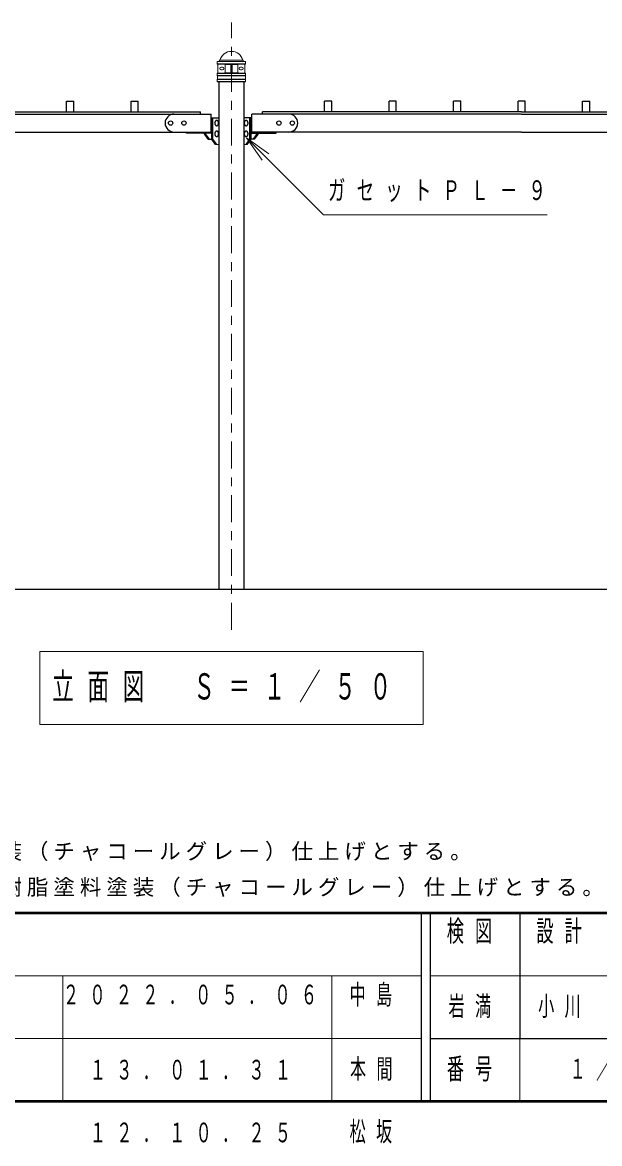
# Model space of a CAD drawing. Units: millimetres on the paper, scale 1:50. Extents: x -365 to 10, y -38 to 257.
# Drawn here: x -283 to -218.6, y -4.7 to 120.3 of the extents above; entities that cross this region are included whole.
import ezdxf

# ---------------------------------------------------------------- set-up
doc = ezdxf.new("R2010")
doc.units = ezdxf.units.MM
doc.linetypes.add('USER2', pattern=[6, 3, -1, 1, -1])
doc.layers.add('LY_1', color=7, linetype='Continuous', lineweight=25)
doc.layers.add('LY_2', color=7, linetype='Continuous', lineweight=13)
doc.styles.add('ＭＳ ゴシック', font='')
doc.styles.get('ＭＳ ゴシック').set_extended_font_data('MS Gothic')

msp = doc.modelspace()

# ---------------------------------------------------------------- linework, layer by layer
at = {"layer": 'LY_1', "linetype": 'USER2', "lineweight": 13}
msp.add_line((-259.691, 52.582), (-259.691, 120.321), dxfattribs=at)
at = {"layer": 'LY_1', "lineweight": 13}
for p, q in [((-261.271, 115.959), (-261.251, 115.979)), ((-261.271, 115.959), (-261.271, 115.699)), ((-261.271, 115.959), (-258.111, 115.959)), ((-261.271, 115.699), (-258.111, 115.699)), ((-261.271, 115.699), (-261.251, 115.679)), ((-261.251, 115.979), (-258.131, 115.979)), ((-261.251, 115.679), (-260.429, 115.643)), ((-261.251, 115.679), (-258.131, 115.679)), ((-261.191, 115.674), (-261.191, 114.683)), ((-261.089, 115.979), (-260.971, 116.097)), ((-260.971, 116.097), (-258.411, 116.097)), ((-260.841, 115.329), (-260.701, 115.329)), ((-260.391, 115.641), (-259.761, 115.641)), ((-260.391, 115.603), (-260.391, 114.753)), ((-259.761, 115.639), (-259.761, 114.719)), ((-258.991, 115.641), (-259.621, 115.641)), ((-259.621, 115.639), (-259.621, 114.719)), ((-258.991, 115.603), (-258.991, 114.753)), ((-258.131, 115.679), (-258.953, 115.643)), ((-258.541, 115.329), (-258.681, 115.329)), ((-258.293, 115.979), (-258.411, 116.097)), ((-258.191, 115.674), (-258.191, 114.683)), ((-258.131, 115.979), (-258.111, 115.959)), ((-258.131, 115.679), (-258.111, 115.699)), ((-258.111, 115.959), (-258.111, 115.699)), ((-261.231, 114.679), (-261.271, 114.639)), ((-261.271, 114.639), (-258.111, 114.639)), ((-261.271, 114.639), (-261.271, 114.399)), ((-261.271, 114.399), (-258.111, 114.399)), ((-261.271, 114.399), (-261.251, 114.379)), ((-261.251, 113.979), (-261.271, 113.959)), ((-261.271, 113.959), (-258.111, 113.959)), ((-261.271, 113.959), (-261.271, 113.719)), ((-261.251, 114.379), (-258.131, 114.379)), ((-261.251, 114.379), (-261.251, 113.979)), ((-261.251, 113.979), (-258.131, 113.979)), ((-261.231, 114.679), (-260.429, 114.714)), ((-261.231, 114.679), (-258.151, 114.679)), ((-260.841, 115.029), (-260.701, 115.029)), ((-260.391, 114.715), (-259.761, 114.715)), ((-258.991, 114.715), (-259.621, 114.715)), ((-258.151, 114.679), (-258.953, 114.714)), ((-258.541, 115.029), (-258.681, 115.029)), ((-258.151, 114.679), (-258.111, 114.639)), ((-258.111, 114.399), (-258.131, 114.379)), ((-258.131, 114.379), (-258.131, 113.979)), ((-258.131, 113.979), (-258.111, 113.959)), ((-258.111, 114.639), (-258.111, 114.399)), ((-258.111, 113.959), (-258.111, 113.719)), ((-261.271, 113.719), (-258.111, 113.719)), ((-261.271, 113.719), (-261.231, 113.679)), ((-261.231, 113.679), (-258.151, 113.679)), ((-258.111, 113.719), (-258.151, 113.679)), ((-258.009, 107.446), (-255.888, 105.324)), ((-258.009, 107.446), (-255.534, 105.678)), ((-256.242, 104.971), (-258.009, 107.446)), ((-281.091, 50.163), (-281.091, 42.03)), ((-238.291, 50.163), (-281.091, 50.163)), ((-238.291, 42.03), (-238.291, 50.163)), ((-281.091, 42.03), (-238.291, 42.03))]:
    msp.add_line(p, q, dxfattribs=at)
at = {"layer": 'LY_1'}
for p, q in [((-261.089, 113.679), (-261.089, 57.097)), ((-258.293, 113.679), (-258.293, 57.097)), ((-292.091, 110.097), (-266.091, 110.097)), ((-227.291, 110.097), (-253.191, 110.097)), ((-227.291, 110.097), (-201.291, 110.097)), ((-292.091, 108.097), (-266.091, 108.097)), ((-227.291, 108.097), (-253.291, 108.097)), ((-227.291, 108.097), (-201.291, 108.097)), ((-330.409, 57.097), (-187.398, 57.097))]:
    msp.add_line(p, q, dxfattribs=at)
at = {"layer": 'LY_1', "color": 40}
for p, q in [((-278.091, 111.557), (-277.291, 111.557)), ((-278.091, 110.357), (-278.091, 111.557)), ((-277.291, 110.357), (-277.291, 111.557)), ((-270.891, 111.557), (-270.091, 111.557)), ((-270.891, 110.357), (-270.891, 111.557)), ((-270.091, 110.357), (-270.091, 111.557)), ((-248.491, 111.557), (-249.291, 111.557)), ((-249.291, 110.357), (-249.291, 111.557)), ((-248.491, 110.357), (-248.491, 111.557)), ((-241.291, 111.557), (-242.091, 111.557)), ((-242.091, 110.357), (-242.091, 111.557)), ((-241.291, 110.357), (-241.291, 111.557)), ((-234.091, 111.557), (-234.891, 111.557)), ((-234.891, 110.357), (-234.891, 111.557)), ((-234.091, 110.357), (-234.091, 111.557)), ((-226.891, 111.557), (-227.691, 111.557)), ((-227.691, 110.357), (-227.691, 111.557)), ((-226.891, 110.357), (-226.891, 111.557)), ((-220.491, 111.557), (-219.691, 111.557)), ((-220.491, 110.357), (-220.491, 111.557)), ((-219.691, 110.357), (-219.691, 111.557)), ((-292.091, 110.357), (-263.151, 110.357)), ((-263.151, 110.097), (-263.151, 110.357)), ((-227.291, 110.357), (-256.231, 110.357)), ((-256.231, 110.097), (-256.231, 110.357)), ((-227.291, 110.357), (-198.351, 110.357))]:
    msp.add_line(p, q, dxfattribs=at)
at = {"layer": 'LY_1', "color": 4}
for p, q in [((-266.091, 110.097), (-261.971, 110.097)), ((-261.971, 107.977), (-261.971, 110.097)), ((-257.411, 107.977), (-257.411, 110.097)), ((-253.291, 110.097), (-257.411, 110.097)), ((-261.971, 109.697), (-261.089, 109.697)), ((-261.886, 107.297), (-261.886, 109.697)), ((-261.758, 107.297), (-261.758, 109.697)), ((-257.411, 109.697), (-258.293, 109.697)), ((-257.623, 107.297), (-257.623, 109.697)), ((-257.496, 107.297), (-257.496, 109.697)), ((-266.091, 108.097), (-261.971, 108.097)), ((-264.691, 107.977), (-264.691, 108.097)), ((-261.971, 107.977), (-264.691, 107.977)), ((-262.706, 107.897), (-262.706, 107.977)), ((-262.706, 107.897), (-262.579, 107.897)), ((-262.281, 107.297), (-262.706, 107.897)), ((-262.579, 107.897), (-262.579, 107.977)), ((-262.154, 107.297), (-262.579, 107.897)), ((-253.291, 108.097), (-257.411, 108.097)), ((-257.411, 107.977), (-254.691, 107.977)), ((-257.228, 107.297), (-256.803, 107.897)), ((-257.1, 107.297), (-256.676, 107.897)), ((-256.803, 107.897), (-256.803, 107.977)), ((-256.676, 107.897), (-256.803, 107.897)), ((-256.676, 107.897), (-256.676, 107.977)), ((-254.691, 107.977), (-254.691, 108.097)), ((-262.281, 107.297), (-261.758, 107.297)), ((-261.461, 106.697), (-261.886, 107.297)), ((-261.334, 106.697), (-261.758, 107.297)), ((-258.048, 106.697), (-257.623, 107.297)), ((-257.92, 106.697), (-257.496, 107.297)), ((-257.1, 107.297), (-257.623, 107.297))]:
    msp.add_line(p, q, dxfattribs=at)
at = {"layer": 'LY_1', "color": 4, "lineweight": 13}
for p, q in [((-261.461, 106.697), (-261.089, 106.697)), ((-257.92, 106.697), (-258.293, 106.697))]:
    msp.add_line(p, q, dxfattribs=at)
at = {"layer": 'LY_1', "color": 4}
for points in [[(-261.334, 109.397), (-261.353, 109.395), (-261.371, 109.392), (-261.389, 109.386), (-261.407, 109.378), (-261.424, 109.368), (-261.44, 109.356), (-261.456, 109.342), (-261.47, 109.326), (-261.484, 109.309), (-261.497, 109.289), (-261.508, 109.269), (-261.518, 109.247), (-261.526, 109.223), (-261.533, 109.199), (-261.539, 109.174), (-261.543, 109.149), (-261.545, 109.123), (-261.546, 109.097), (-261.545, 109.07), (-261.543, 109.044), (-261.539, 109.019), (-261.533, 108.994), (-261.526, 108.97), (-261.518, 108.947), (-261.508, 108.924), (-261.497, 108.904), (-261.484, 108.884), (-261.47, 108.867), (-261.456, 108.851), (-261.44, 108.837), (-261.424, 108.825), (-261.407, 108.815), (-261.389, 108.807), (-261.371, 108.801), (-261.353, 108.798), (-261.334, 108.797), (-261.316, 108.798), (-261.297, 108.801), (-261.279, 108.807), (-261.261, 108.815), (-261.244, 108.825), (-261.228, 108.837), (-261.212, 108.851), (-261.198, 108.867), (-261.184, 108.884), (-261.172, 108.904), (-261.16, 108.924), (-261.15, 108.947), (-261.142, 108.97), (-261.135, 108.994), (-261.129, 109.019), (-261.125, 109.044), (-261.123, 109.07), (-261.122, 109.097), (-261.123, 109.123), (-261.125, 109.149), (-261.129, 109.174), (-261.135, 109.199), (-261.142, 109.223), (-261.15, 109.247), (-261.16, 109.269), (-261.172, 109.289), (-261.184, 109.309), (-261.198, 109.326), (-261.212, 109.342), (-261.228, 109.356), (-261.244, 109.368), (-261.261, 109.378), (-261.279, 109.386), (-261.297, 109.392), (-261.316, 109.395)], [(-258.048, 109.397), (-258.066, 109.395), (-258.084, 109.392), (-258.102, 109.386), (-258.12, 109.378), (-258.137, 109.368), (-258.154, 109.356), (-258.169, 109.342), (-258.184, 109.326), (-258.198, 109.309), (-258.21, 109.289), (-258.221, 109.269), (-258.231, 109.247), (-258.24, 109.223), (-258.247, 109.199), (-258.252, 109.174), (-258.256, 109.149), (-258.259, 109.123), (-258.26, 109.097), (-258.259, 109.07), (-258.256, 109.044), (-258.252, 109.019), (-258.247, 108.994), (-258.24, 108.97), (-258.231, 108.947), (-258.221, 108.924), (-258.21, 108.904), (-258.198, 108.884), (-258.184, 108.867), (-258.169, 108.851), (-258.154, 108.837), (-258.137, 108.825), (-258.12, 108.815), (-258.102, 108.807), (-258.084, 108.801), (-258.066, 108.798), (-258.048, 108.797), (-258.029, 108.798), (-258.011, 108.801), (-257.993, 108.807), (-257.975, 108.815), (-257.958, 108.825), (-257.941, 108.837), (-257.926, 108.851), (-257.911, 108.867), (-257.898, 108.884), (-257.885, 108.904), (-257.874, 108.924), (-257.864, 108.947), (-257.855, 108.97), (-257.848, 108.994), (-257.843, 109.019), (-257.839, 109.044), (-257.836, 109.07), (-257.835, 109.097), (-257.836, 109.123), (-257.839, 109.149), (-257.843, 109.174), (-257.848, 109.199), (-257.855, 109.223), (-257.864, 109.247), (-257.874, 109.269), (-257.885, 109.289), (-257.898, 109.309), (-257.911, 109.326), (-257.926, 109.342), (-257.941, 109.356), (-257.958, 109.368), (-257.975, 109.378), (-257.993, 109.386), (-258.011, 109.392), (-258.029, 109.395)], [(-261.334, 108.197), (-261.353, 108.195), (-261.371, 108.192), (-261.389, 108.186), (-261.407, 108.178), (-261.424, 108.168), (-261.44, 108.156), (-261.456, 108.142), (-261.47, 108.126), (-261.484, 108.109), (-261.497, 108.089), (-261.508, 108.069), (-261.518, 108.047), (-261.526, 108.023), (-261.533, 107.999), (-261.539, 107.974), (-261.543, 107.949), (-261.545, 107.923), (-261.546, 107.897), (-261.545, 107.87), (-261.543, 107.844), (-261.539, 107.819), (-261.533, 107.794), (-261.526, 107.77), (-261.518, 107.747), (-261.508, 107.724), (-261.497, 107.704), (-261.484, 107.684), (-261.47, 107.667), (-261.456, 107.651), (-261.44, 107.637), (-261.424, 107.625), (-261.407, 107.615), (-261.389, 107.607), (-261.371, 107.601), (-261.353, 107.598), (-261.334, 107.597), (-261.316, 107.598), (-261.297, 107.601), (-261.279, 107.607), (-261.261, 107.615), (-261.244, 107.625), (-261.228, 107.637), (-261.212, 107.651), (-261.198, 107.667), (-261.184, 107.684), (-261.172, 107.704), (-261.16, 107.724), (-261.15, 107.747), (-261.142, 107.77), (-261.135, 107.794), (-261.129, 107.819), (-261.125, 107.844), (-261.123, 107.87), (-261.122, 107.897), (-261.123, 107.923), (-261.125, 107.949), (-261.129, 107.974), (-261.135, 107.999), (-261.142, 108.023), (-261.15, 108.047), (-261.16, 108.069), (-261.172, 108.089), (-261.184, 108.109), (-261.198, 108.126), (-261.212, 108.142), (-261.228, 108.156), (-261.244, 108.168), (-261.261, 108.178), (-261.279, 108.186), (-261.297, 108.192), (-261.316, 108.195)], [(-258.048, 108.197), (-258.066, 108.195), (-258.084, 108.192), (-258.102, 108.186), (-258.12, 108.178), (-258.137, 108.168), (-258.154, 108.156), (-258.169, 108.142), (-258.184, 108.126), (-258.198, 108.109), (-258.21, 108.089), (-258.221, 108.069), (-258.231, 108.047), (-258.24, 108.023), (-258.247, 107.999), (-258.252, 107.974), (-258.256, 107.949), (-258.259, 107.923), (-258.26, 107.897), (-258.259, 107.87), (-258.256, 107.844), (-258.252, 107.819), (-258.247, 107.794), (-258.24, 107.77), (-258.231, 107.747), (-258.221, 107.724), (-258.21, 107.704), (-258.198, 107.684), (-258.184, 107.667), (-258.169, 107.651), (-258.154, 107.637), (-258.137, 107.625), (-258.12, 107.615), (-258.102, 107.607), (-258.084, 107.601), (-258.066, 107.598), (-258.048, 107.597), (-258.029, 107.598), (-258.011, 107.601), (-257.993, 107.607), (-257.975, 107.615), (-257.958, 107.625), (-257.941, 107.637), (-257.926, 107.651), (-257.911, 107.667), (-257.898, 107.684), (-257.885, 107.704), (-257.874, 107.724), (-257.864, 107.747), (-257.855, 107.77), (-257.848, 107.794), (-257.843, 107.819), (-257.839, 107.844), (-257.836, 107.87), (-257.835, 107.897), (-257.836, 107.923), (-257.839, 107.949), (-257.843, 107.974), (-257.848, 107.999), (-257.855, 108.023), (-257.864, 108.047), (-257.874, 108.069), (-257.885, 108.089), (-257.898, 108.109), (-257.911, 108.126), (-257.926, 108.142), (-257.941, 108.156), (-257.958, 108.168), (-257.975, 108.178), (-257.993, 108.186), (-258.011, 108.192), (-258.029, 108.195)]]:
    msp.add_lwpolyline(points, close=True, dxfattribs=at)
at = {"layer": 'LY_1', "lineweight": 13}
msp.add_lwpolyline([(-258.009, 107.446), (-249.415, 98.851), (-224.46, 98.851)], dxfattribs=at)
at = {"layer": 'LY_1', "color": 4}
for centre in [(-266.491, 109.097), (-264.991, 109.097), (-254.391, 109.097), (-252.891, 109.097)]:
    msp.add_circle(centre, 0.24, dxfattribs=at)
at = {"layer": 'LY_1', "lineweight": 13}
for centre, radius, start, end in [((-259.691, 115.777), 1.319, 14.00253, 165.99746), ((-260.841, 115.179), 0.15, 90, 270), ((-260.701, 115.179), 0.15, 270, 90), ((-260.431, 115.603), 0.04, 0, 87.5), ((-259.801, 115.639), 0.04, 0, 90), ((-259.581, 115.639), 0.04, 90, 180), ((-258.951, 115.603), 0.04, 92.5, 180), ((-258.681, 115.179), 0.15, 90, 270), ((-258.541, 115.179), 0.15, 270, 90), ((-260.431, 114.753), 0.04, 272.5, 0), ((-259.801, 114.719), 0.04, 270, 0), ((-259.581, 114.719), 0.04, 180, 270), ((-258.951, 114.753), 0.04, 180, 267.5)]:
    msp.add_arc(centre, radius, start, end, dxfattribs=at)
at = {"layer": 'LY_1', "color": 4}
for centre, start, end in [((-266.091, 109.097), 90, 270), ((-253.291, 109.097), 270, 90)]:
    msp.add_arc(centre, 1, start, end, dxfattribs=at)
at = {"layer": 'LY_2', "lineweight": 50}
for p, q in [((-365, 21), (0, 21)), ((-365, 0), (0, 0))]:
    msp.add_line(p, q, dxfattribs=at)
at = {"layer": 'LY_2', "color": 211, "lineweight": 25}
for p, q in [((-238.5, 21), (-238.5, 0)), ((-237.5, 21), (-237.5, 0)), ((-227.5, 21), (-227.5, 7)), ((-237.5, 7), (0, 7))]:
    msp.add_line(p, q, dxfattribs=at)
at = {"layer": 'LY_2'}
for p, q in [((-365, 14), (-238.5, 14)), ((-278.5, 14), (-278.5, 0)), ((-248.5, 14), (-248.5, 0)), ((-237.5, 14), (-182.5, 14)), ((-365, 7), (-238.5, 7)), ((-227.5, 7), (-227.5, 0))]:
    msp.add_line(p, q, dxfattribs=at)

# ---------------------------------------------------------------- texts
at = {"layer": 'LY_1', "style": 'ＭＳ ゴシック'}
for s, insert, char_height, attachment_point in [('\\T1.64;\\W0.65;ガセットＰＬ－９', (-248.914, 101.501), 2.199, 4), ('\\T1.64;\\W0.6;立面図\u3000Ｓ＝１／５０', (-279.691, 46.097), 2.933, 4), ('\\T1.23;鋼材部は、電気亜鉛メッキ処理の上、ポリエステル粉体塗装（チャコールグレー）仕上げとする。', (-362.246, 26.775), 1.76, 7), ('\\T1.23;鋳鉄は、ＦＣＤ４５０とし、亜鉛溶射処理の上、ウレタン樹脂塗料塗装（チャコールグレー）仕上げとする。', (-362.246, 22.775), 1.76, 7), ('\\T1.64;\\W0.6;２０２２．０５．０６', (-278.5, 13), 2.199, 1), ('\\T1.64;\\W0.6;中島', (-246.5, 13), 2.199, 1), ('\\T1.64;\\W0.6;岩満', (-232.5, 10.5), 2.199, 5), ('\\T1.64;\\W0.6;小川', (-222.5, 10.5), 2.199, 5), ('\\T1.64;\\W0.6;本間', (-243.5, 3.5), 2.199, 5), ('\\T1.64;\\W0.6;１／１', (-217.5, 3.5), 2.199, 5), ('\\T1.64;\\W0.6;１３．０１．３１', (-275.5, 3.5), 2.199, 4), ('\\T1.64;\\W0.6;１２．１０．２５', (-275.5, -3.5), 2.199, 4), ('\\T1.64;\\W0.6;松坂', (-246.5, -3.5), 2.199, 4)]:
    msp.add_mtext(s, dxfattribs=dict(at, insert=insert, char_height=char_height, attachment_point=attachment_point))
at = {"layer": 'LY_2', "color": 4, "char_height": 2.346, "style": 'ＭＳ ゴシック'}
for s, insert, attachment_point in [('\\T1.64;\\W0.6;検図', (-232.5, 20.167), 2), ('\\T1.64;\\W0.6;設計', (-222.5, 20.167), 2), ('\\T1.64;\\W0.6;番号', (-232.5, 3.5), 5)]:
    msp.add_mtext(s, dxfattribs=dict(at, insert=insert, attachment_point=attachment_point))

doc.saveas('drawing.dxf')
